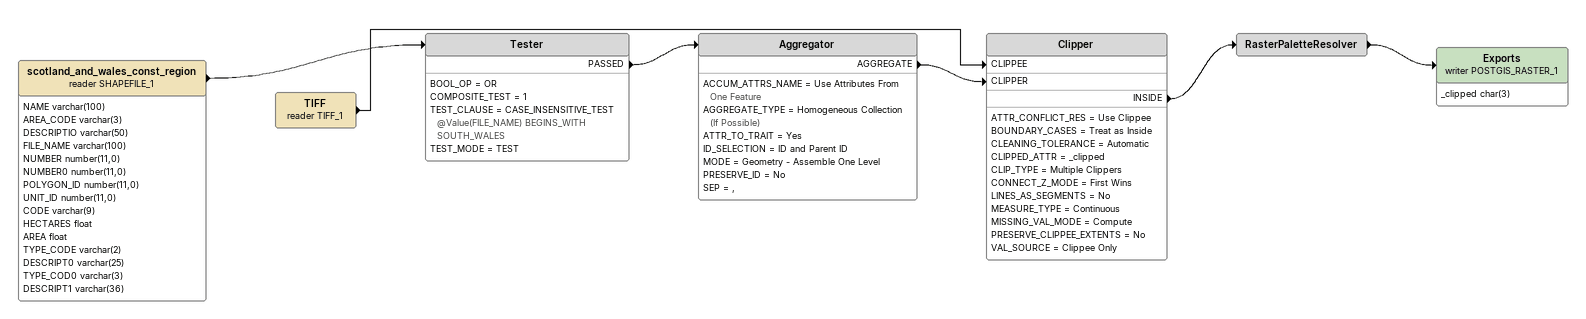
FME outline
scotland_and_wales_const_region (reader SHAPEFILE_1)
    attributes: NAME varchar(100), AREA_CODE varchar(3), DESCRIPTIO varchar(50), FILE_NAME varchar(100), NUMBER number(11,0), NUMBER0 number(11,0), POLYGON_ID number(11,0), UNIT_ID number(11,0), CODE varchar(9), HECTARES float, AREA float, TYPE_CODE varchar(2), DESCRIPT0 varchar(25), TYPE_COD0 varchar(3), DESCRIPT1 varchar(36)
    -> Tester
Tester
    BOOL_OP = OR
    COMPOSITE_TEST = 1
    TEST_CLAUSE = CASE_INSENSITIVE_TEST @Value(FILE_NAME) BEGINS_WITH SOUTH_WALES
    TEST_MODE = TEST
    PASSED -> Aggregator
Aggregator
    ACCUM_ATTRS_NAME = Use Attributes From One Feature
    AGGREGATE_TYPE = Homogeneous Collection (If Possible)
    ATTR_TO_TRAIT = Yes
    ID_SELECTION = ID and Parent ID
    MODE = Geometry - Assemble One Level
    PRESERVE_ID = No
    SEP = ,
    AGGREGATE -> Clipper [CLIPPER]
TIFF (reader TIFF_1)
    -> Clipper [CLIPPEE]
Clipper
    ATTR_CONFLICT_RES = Use Clippee
    BOUNDARY_CASES = Treat as Inside
    CLEANING_TOLERANCE = Automatic
    CLIPPED_ATTR = _clipped
    CLIP_TYPE = Multiple Clippers
    CONNECT_Z_MODE = First Wins
    LINES_AS_SEGMENTS = No
    MEASURE_TYPE = Continuous
    MISSING_VAL_MODE = Compute
    PRESERVE_CLIPPEE_EXTENTS = No
    VAL_SOURCE = Clippee Only
    INSIDE -> RasterPaletteResolver
RasterPaletteResolver
    -> Exports (writer POSTGIS_RASTER_1)
Exports (writer POSTGIS_RASTER_1)
    attributes: _clipped char(3)
